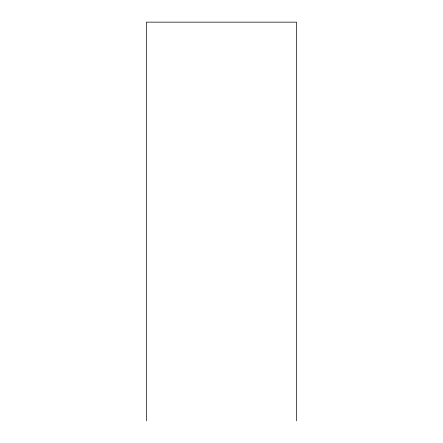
<?xml version="1.0" encoding="UTF-8"?>
<svg xmlns="http://www.w3.org/2000/svg" width="443" height="443" viewBox="0 0 443 443"><rect width="100%" height="100%" fill="white"/><g stroke="black" fill="none" stroke-linecap="round" stroke-linejoin="round"><path stroke-width="0.66" d="M296.555 420.85L296.555 22.15L146.445 22.15L146.445 420.85"/></g></svg>
